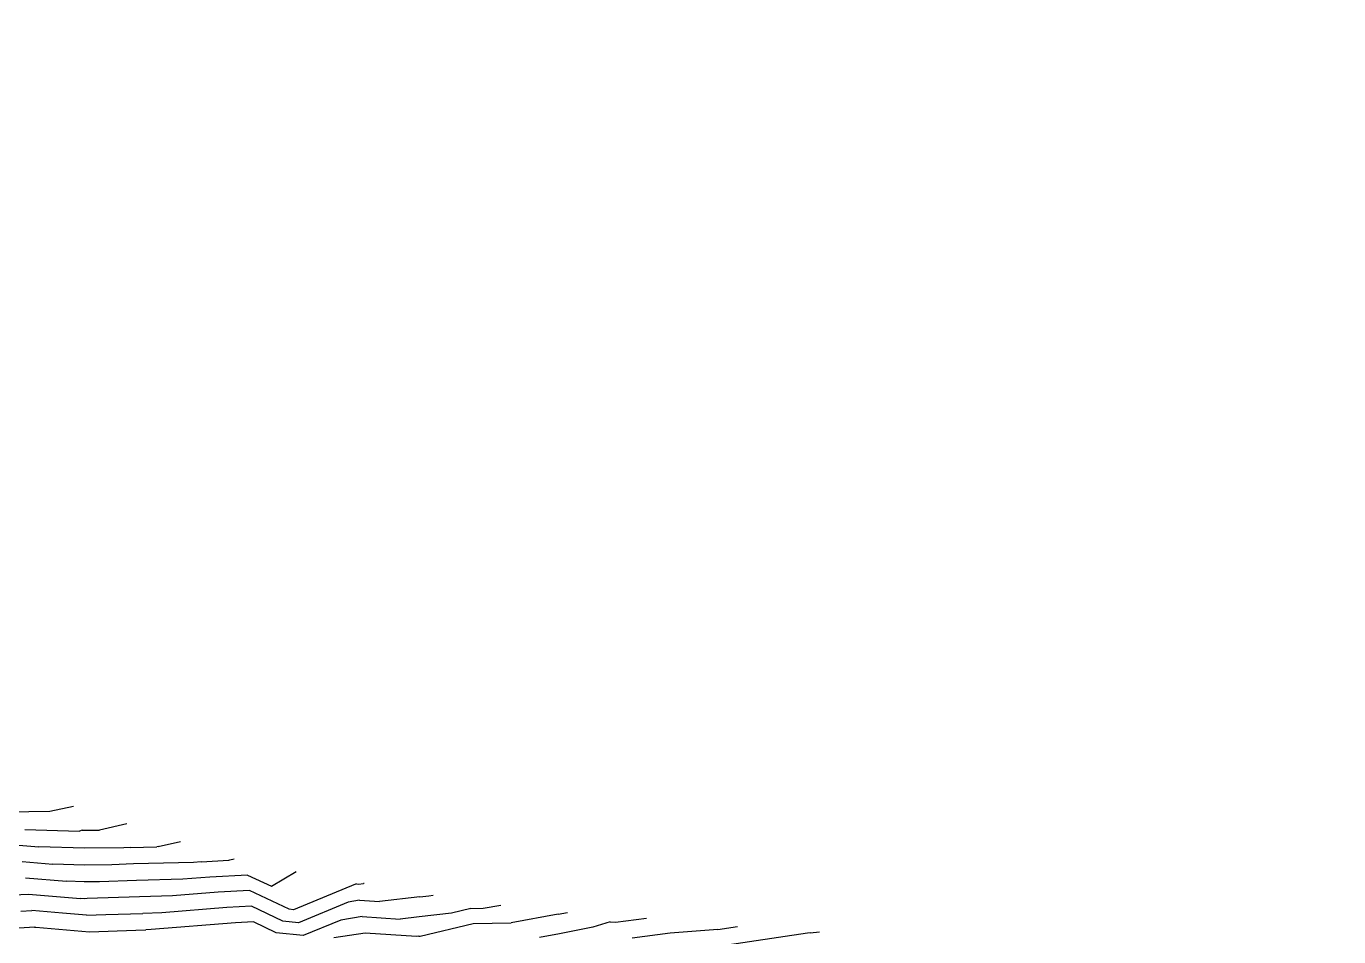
# Model space of a CAD drawing. Header units: metres. Extents: x -1120501 to 1198934, y -4928884 to 66998.
# Drawn here: x -509.7 to -288.2, y -129.9 to 23.7 of the extents above; entities that cross this region are included whole.
import ezdxf

# ---------------------------------------------------------------- set-up
doc = ezdxf.new("R2010")
doc.units = ezdxf.units.M
doc.layers.add('SURF2CONTOURS', color=7, linetype='Continuous', lineweight=0)

msp = doc.modelspace()

# ---------------------------------------------------------------- linework, layer by layer
at = {"color": 7, "lineweight": 0}
msp.add_circle((-684.64, 190.5), 66807.04, dxfattribs=at)
at = {"layer": 'SURF2CONTOURS', "color": 2, "linetype": 'Continuous', "lineweight": -3}
for p, q in [((-501.77, -107.94, 262.5), (-505.76, -108.81, 262.5)), ((-505.76, -108.81, 262.5), (-512.84, -108.88, 262.5)), ((-510.96, -114.45, 261.5), (-507.59, -114.74, 261.5)), ((-499.88, -114.97, 261.5), (-507.59, -114.74, 261.5)), ((-493.23, -114.9, 261.5), (-499.88, -114.97, 261.5)), ((-492.18, -114.87, 261.5), (-493.23, -114.9, 261.5)), ((-492.18, -114.87, 261.5), (-487.69, -114.74, 261.5)), ((-487.47, -114.67, 261.5), (-487.69, -114.74, 261.5)), ((-487.47, -114.67, 261.5), (-483.69, -113.84, 261.5)), ((-472.37, -119.5, 260.5), (-478.74, -119.84, 260.5)), ((-472.37, -119.5, 260.5), (-468.31, -121.4, 260.5)), ((-468.31, -121.4, 260.5), (-464.14, -118.89, 260.5)), ((-509.87, -119.98, 260.5), (-502.92, -120.56, 260.5)), ((-499.93, -120.65, 260.5), (-502.92, -120.56, 260.5)), ((-497.35, -120.63, 260.5), (-499.93, -120.65, 260.5)), ((-491.11, -120.42, 260.5), (-497.35, -120.63, 260.5)), ((-483.27, -120.2, 260.5), (-491.11, -120.42, 260.5)), ((-478.74, -119.84, 260.5), (-483.27, -120.2, 260.5)), ((-455.39, -124.06, 259.5), (-463.78, -127.54, 259.5)), ((-453.48, -123.76, 259.5), (-455.39, -124.06, 259.5)), ((-453.48, -123.76, 259.5), (-450.1, -123.99, 259.5)), ((-443.26, -123.17, 259.5), (-450.1, -123.99, 259.5)), ((-443.26, -123.17, 259.5), (-441.76, -122.99, 259.5)), ((-441.76, -122.99, 259.5), (-441.02, -122.91, 259.5)), ((-510.66, -125.59, 259.5), (-508.79, -125.5, 259.5)), ((-503.6, -125.94, 259.5), (-508.79, -125.5, 259.5)), ((-499.57, -126.29, 259.5), (-503.6, -125.94, 259.5)), ((-499.57, -126.29, 259.5), (-496.27, -126.18, 259.5)), ((-496.27, -126.18, 259.5), (-490.04, -125.97, 259.5)), ((-486.84, -125.88, 259.5), (-490.04, -125.97, 259.5)), ((-475.85, -125, 259.5), (-486.84, -125.88, 259.5)), ((-471.71, -124.78, 259.5), (-475.85, -125, 259.5)), ((-466.43, -127.26, 259.5), (-471.71, -124.78, 259.5)), ((-419.95, -126.13, 258.5), (-427.85, -127.57, 258.5)), ((-419.95, -126.13, 258.5), (-418.37, -125.81, 258.5)), ((-463.78, -127.54, 259.5), (-466.43, -127.26, 259.5)), ((-443.23, -129.82, 258.5), (-434.29, -127.7, 258.5)), ((-434.29, -127.7, 258.5), (-427.85, -127.57, 258.5)), ((-392.99, -128.68, 257.5), (-389.68, -128.19, 257.5)), ((-452.5, -129.29, 258.5), (-457.82, -130.12, 258.5)), ((-443.84, -129.88, 258.5), (-452.5, -129.29, 258.5)), ((-443.46, -129.84, 258.5), (-443.84, -129.88, 258.5)), ((-443.46, -129.84, 258.5), (-443.23, -129.82, 258.5)), ((-401.02, -129.31, 257.5), (-407.46, -130.13, 257.5)), ((-393.69, -128.77, 257.5), (-401.02, -129.31, 257.5)), ((-392.99, -128.68, 257.5), (-393.69, -128.77, 257.5))]:
    msp.add_line(p, q, dxfattribs=at)
at = {"layer": 'SURF2CONTOURS', "color": 4, "linetype": 'Continuous', "lineweight": -3}
for p, q in [((-509.93, -111.82, 262), (-500.74, -112.1, 262)), ((-500.28, -111.93, 262), (-500.74, -112.1, 262)), ((-500.28, -111.93, 262), (-497.38, -111.91, 262)), ((-492.73, -110.89, 262), (-497.38, -111.91, 262)), ((-510.42, -117.21, 261), (-505.25, -117.65, 261)), ((-481.49, -117.36, 261), (-491.64, -117.64, 261)), ((-480.19, -117.25, 261), (-481.49, -117.36, 261)), ((-480.19, -117.25, 261), (-475.54, -117.01, 261)), ((-475.54, -117.01, 261), (-475.34, -116.94, 261)), ((-475.34, -116.94, 261), (-474.65, -116.79, 261)), ((-499.9, -117.81, 261), (-505.25, -117.65, 261)), ((-495.29, -117.77, 261), (-499.9, -117.81, 261)), ((-491.64, -117.64, 261), (-495.29, -117.77, 261)), ((-454.17, -121.03, 260), (-464.6, -125.36, 260)), ((-453.97, -121, 260), (-454.17, -121.03, 260)), ((-453.97, -121, 260), (-453.62, -121.02, 260)), ((-453.62, -121.02, 260), (-452.78, -120.92, 260)), ((-452.67, -120.91, 260), (-452.78, -120.92, 260)), ((-513.19, -122.92, 260), (-509.33, -122.74, 260)), ((-509.33, -122.74, 260), (-500.58, -123.48, 260)), ((-499.96, -123.5, 260), (-500.58, -123.48, 260)), ((-499.42, -123.49, 260), (-499.96, -123.5, 260)), ((-490.58, -123.2, 260), (-499.42, -123.49, 260)), ((-485.05, -123.04, 260), (-490.58, -123.2, 260)), ((-477.3, -122.42, 260), (-485.05, -123.04, 260)), ((-472.04, -122.14, 260), (-477.3, -122.42, 260)), ((-465.34, -125.28, 260), (-472.04, -122.14, 260)), ((-464.6, -125.36, 260), (-465.34, -125.28, 260)), ((-437.94, -125.93, 259), (-443.41, -126.58, 259)), ((-434.7, -125.16, 259), (-437.94, -125.93, 259)), ((-434.7, -125.16, 259), (-432.62, -125.12, 259)), ((-432.62, -125.12, 259), (-429.59, -124.57, 259)), ((-509.18, -128.33, 259), (-517.32, -128.88, 259)), ((-508.32, -128.3, 259), (-509.18, -128.33, 259)), ((-508.32, -128.3, 259), (-508.23, -128.3, 259)), ((-508.23, -128.3, 259), (-508.11, -128.28, 259)), ((-508.11, -128.28, 259), (-499.04, -129.06, 259)), ((-474.4, -127.58, 259), (-488.62, -128.72, 259)), ((-471.37, -127.42, 259), (-474.4, -127.58, 259)), ((-467.52, -129.23, 259), (-471.37, -127.42, 259)), ((-456.6, -127.09, 259), (-462.96, -129.73, 259)), ((-452.99, -126.52, 259), (-456.6, -127.09, 259)), ((-452.99, -126.52, 259), (-446.58, -126.96, 259)), ((-443.41, -126.58, 259), (-446.58, -126.96, 259)), ((-414.1, -128.28, 258), (-419.68, -129.4, 258)), ((-411.16, -127.41, 258), (-414.1, -128.28, 258)), ((-411.16, -127.41, 258), (-410.23, -127.46, 258)), ((-410.23, -127.46, 258), (-405.04, -126.8, 258)), ((-499.04, -129.06, 259), (-491.23, -128.8, 259)), ((-491.23, -128.8, 259), (-489.51, -128.75, 259)), ((-488.62, -128.72, 259), (-489.51, -128.75, 259)), ((-462.96, -129.73, 259), (-467.52, -129.23, 259)), ((-419.68, -129.4, 258), (-423.07, -130.02, 258)), ((-377.87, -129.31, 257), (-392.55, -131.48, 257)), ((-377.37, -129.26, 257), (-377.87, -129.31, 257)), ((-377.37, -129.26, 257), (-375.81, -129.06, 257))]:
    msp.add_line(p, q, dxfattribs=at)

doc.saveas('drawing.dxf')
